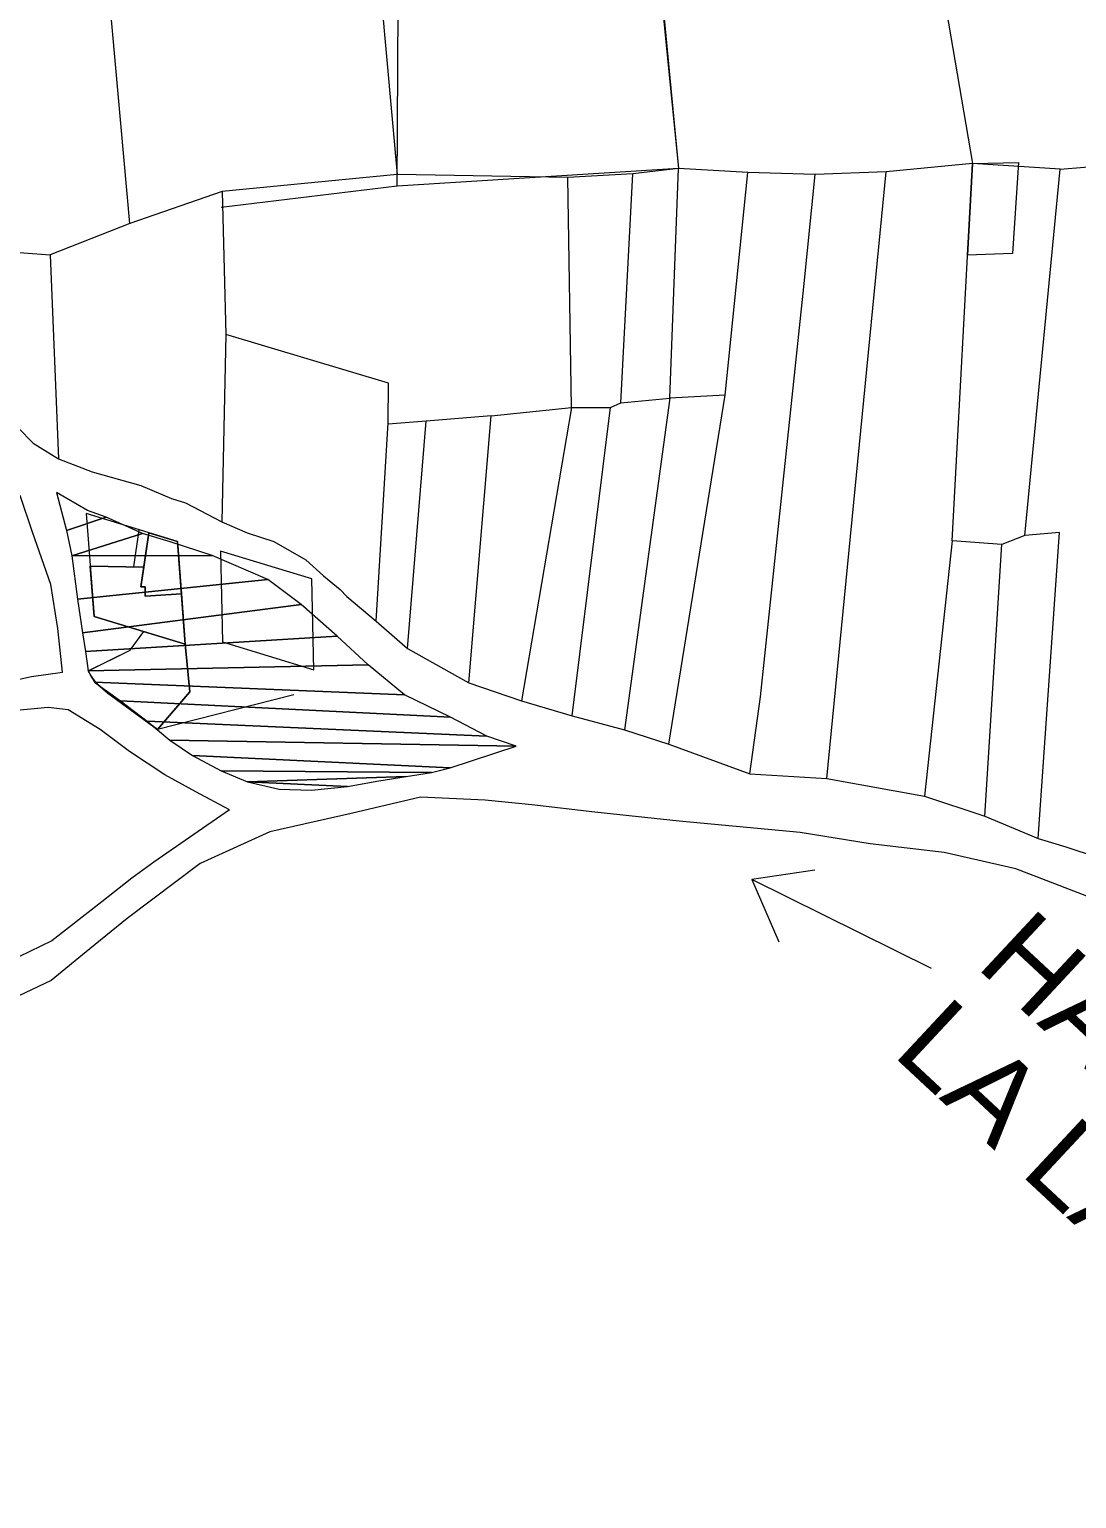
# Model space of a CAD drawing. Header units: millimetres. Extents: x 1569 to 1795, y 1299 to 1437.
# Drawn here: x 1635.35 to 1667.08, y 1360.23 to 1404.76 of the extents above; entities that cross this region are included whole.
import ezdxf

# ---------------------------------------------------------------- set-up
doc = ezdxf.new("R2010")
doc.units = ezdxf.units.MM
doc.layers.add('2', color=7, linetype='Continuous')
doc.layers.add('CVL_CUADCON_TX', color=2, linetype='Continuous')
doc.styles.add('PUNTOS PI', font='arial.ttf', dxfattribs={"height": 2.75})

msp = doc.modelspace()

# ---------------------------------------------------------------- linework, layer by layer
at = {"layer": '2', "color": 1, "linetype": 'Continuous', "lineweight": 5}
for p, q in [((1661.53, 1414.729), (1663.933, 1400.69)), ((1645.353, 1412.936), (1646.496, 1400.358)), ((1653.796, 1413.25), (1655.022, 1400.54)), ((1638.394, 1398.877), (1637.179, 1412.456)), ((1666.587, 1400.521), (1671.157, 1400.898)), ((1655.022, 1400.54), (1653.638, 1400.382)), ((1654.763, 1393.579), (1655.022, 1400.54)), ((1657.126, 1400.418), (1655.022, 1400.54)), ((1656.431, 1393.672), (1657.126, 1400.418)), ((1659.162, 1400.363), (1657.126, 1400.418)), ((1661.314, 1400.442), (1659.162, 1400.363)), ((1659.52, 1382.056), (1661.314, 1400.442)), ((1663.933, 1400.69), (1661.314, 1400.442)), ((1663.316, 1389.254), (1663.933, 1400.69)), ((1666.587, 1400.521), (1663.933, 1400.69)), ((1665.518, 1389.417), (1666.587, 1400.521)), ((1646.496, 1400.358), (1641.192, 1399.844)), ((1651.669, 1400.271), (1646.496, 1400.358)), ((1653.638, 1400.382), (1651.669, 1400.271)), ((1651.777, 1393.295), (1651.669, 1400.271)), ((1641.192, 1399.844), (1638.394, 1398.877)), ((1641.192, 1399.844), (1641.301, 1395.506)), ((1638.394, 1398.877), (1635.98, 1397.929)), ((1632.407, 1398.193), (1635.98, 1397.929)), ((1635.98, 1397.929), (1636.233, 1391.739)), ((1641.301, 1395.506), (1641.184, 1389.831)), ((1649.342, 1393.048), (1651.777, 1393.295)), ((1651.777, 1393.295), (1650.261, 1384.407)), ((1651.777, 1393.295), (1652.962, 1393.302)), ((1651.799, 1383.949), (1652.962, 1393.302)), ((1653.279, 1393.437), (1654.763, 1393.579)), ((1654.763, 1393.579), (1653.387, 1383.524)), ((1654.725, 1383.097), (1656.431, 1393.672)), ((1656.431, 1393.672), (1654.763, 1393.579)), ((1645.858, 1386.819), (1646.223, 1392.83)), ((1647.374, 1392.886), (1646.221, 1392.795)), ((1646.814, 1385.99), (1647.374, 1392.886)), ((1649.342, 1393.048), (1647.374, 1392.886)), ((1648.673, 1384.949), (1649.342, 1393.048)), ((1665.518, 1389.417), (1664.819, 1389.146)), ((1663.316, 1389.254), (1662.477, 1381.522)), ((1664.819, 1389.146), (1663.316, 1389.254)), ((1664.3, 1380.915), (1664.819, 1389.146)), ((1645.858, 1386.819), (1646.814, 1385.99)), ((1646.814, 1385.99), (1648.673, 1384.949)), ((1648.673, 1384.949), (1650.261, 1384.407)), ((1650.261, 1384.407), (1651.799, 1383.949)), ((1651.799, 1383.949), (1653.387, 1383.524)), ((1653.387, 1383.524), (1654.725, 1383.097)), ((1654.725, 1383.097), (1657.183, 1382.193)), ((1657.183, 1382.193), (1659.52, 1382.056)), ((1659.52, 1382.056), (1662.477, 1381.522)), ((1662.477, 1381.522), (1664.3, 1380.915)), ((1664.3, 1380.915), (1665.922, 1380.24))]:
    msp.add_line(p, q, dxfattribs=at)
for points in [[(1655.022, 1400.54), (1646.501, 1400.007), (1646.563, 1412.716), (1653.782, 1413.006)], [(1655.022, 1400.54), (1646.501, 1400.007), (1646.563, 1412.716), (1653.782, 1413.006)], [(1663.933, 1400.69), (1665.321, 1400.719), (1665.145, 1397.96), (1663.783, 1397.916)], [(1637.311, 1386.963), (1640.076, 1386.122), (1639.838, 1389.239), (1637.073, 1390.08)], [(1638.971, 1389.503), (1639.838, 1389.239), (1639.959, 1387.647), (1638.864, 1387.575), (1638.862, 1387.861), (1638.729, 1387.86)], [(1643.909, 1388.101), (1641.145, 1388.942), (1641.202, 1386.191), (1643.967, 1385.35)], [(1638.818, 1388.463), (1638.729, 1387.86), (1638.864, 1387.861), (1638.864, 1387.575), (1639.959, 1387.647), (1640.076, 1386.122), (1637.311, 1386.963), (1637.195, 1388.489)], [(1639.23, 1383.535), (1637.727, 1384.64), (1637.354, 1384.961), (1637.229, 1385.15), (1637.139, 1385.318), (1638.407, 1385.943), (1638.819, 1386.504), (1640.076, 1386.122), (1640.212, 1384.683)]]:
    msp.add_lwpolyline(points, close=True, dxfattribs=at)
for points in [[(1663.933, 1400.69), (1663.783, 1397.916)], [(1663.933, 1400.69), (1665.321, 1400.719)], [(1646.501, 1400.007), (1646.501, 1400.007), (1641.164, 1399.358)], [(1652.962, 1393.302), (1653.279, 1393.437), (1653.638, 1400.382)], [(1657.183, 1382.193), (1657.503, 1384.532), (1658.815, 1396.956), (1659.162, 1400.363)], [(1646.223, 1392.83), (1646.233, 1394.031), (1641.301, 1395.506)], [(1633.45, 1393.993), (1634.556, 1393.148), (1635.463, 1392.218), (1636.233, 1391.739)], [(1636.233, 1391.739), (1637.254, 1391.344), (1638.725, 1390.935), (1639.662, 1390.54), (1640.08, 1390.408), (1641.184, 1389.831)], [(1634.538, 1384.953), (1635.421, 1385.142), (1636.355, 1385.28), (1636.214, 1386.598), (1636.006, 1387.932), (1635.446, 1389.514), (1635.072, 1390.631)], [(1639.838, 1389.239), (1637.073, 1390.08)], [(1637.073, 1390.08), (1637.311, 1386.963)], [(1641.184, 1389.831), (1641.954, 1389.501), (1642.757, 1389.239), (1643.728, 1388.677), (1644.265, 1388.196), (1644.768, 1387.781), (1644.969, 1387.565), (1645.858, 1386.819)], [(1638.971, 1389.503), (1638.819, 1388.463), (1637.195, 1388.484)], [(1638.672, 1389.594), (1638.508, 1388.467)], [(1665.922, 1380.24), (1666.569, 1389.506), (1665.518, 1389.417)], [(1638.818, 1388.463), (1638.729, 1387.86), (1638.864, 1387.861), (1638.864, 1387.575), (1639.959, 1387.647), (1640.076, 1386.122)], [(1640.076, 1386.122), (1637.311, 1386.963)], [(1638.407, 1385.943), (1638.819, 1386.504)], [(1638.819, 1386.504), (1640.076, 1386.122)], [(1637.14, 1385.319), (1638.407, 1385.943)], [(1639.23, 1383.535), (1640.212, 1384.683), (1640.076, 1386.122)], [(1637.139, 1385.318), (1637.229, 1385.15), (1637.354, 1384.961), (1637.727, 1384.64), (1639.23, 1383.535)], [(1643.368, 1384.586), (1639.23, 1383.535)], [(1641.419, 1381.103), (1640.398, 1381.648), (1639.461, 1382.16), (1638.389, 1382.872), (1637.5, 1383.534), (1636.529, 1384.13), (1635.927, 1384.21), (1634.543, 1384.069)], [(1668.054, 1378.232), (1665.244, 1379.318), (1663.071, 1379.806), (1660.834, 1380.078), (1658.712, 1380.416), (1655.039, 1380.763), (1652.484, 1381.032), (1650.58, 1381.255), (1649.161, 1381.397), (1647.208, 1381.486), (1645.108, 1380.99), (1642.642, 1380.442), (1640.528, 1379.479), (1638.318, 1377.815), (1637.189, 1376.89), (1636.01, 1375.932), (1634.629, 1375.274), (1633.114, 1374.681), (1631.898, 1374.207), (1630.966, 1373.851), (1630.234, 1373.463), (1629.318, 1373.057)], [(1641.419, 1381.103), (1639.126, 1379.521), (1638.461, 1379.034), (1637.548, 1378.311), (1636.036, 1377.134), (1634.705, 1376.492), (1632.908, 1375.598), (1631.576, 1374.989), (1631.243, 1374.937), (1629.412, 1374.143), (1627.515, 1373.147), (1625.102, 1372.116), (1622.988, 1371.169), (1620.907, 1370.256), (1619.458, 1369.764), (1617.943, 1369.221), (1616.211, 1368.644), (1614.263, 1367.932), (1612.797, 1367.44), (1611.398, 1367.015), (1610.198, 1366.691), (1608.649, 1366.148)], [(1665.922, 1380.24), (1666.758, 1379.978), (1667.711, 1379.666), (1668.481, 1379.286), (1669.469, 1378.741), (1670.743, 1377.73)]]:
    msp.add_lwpolyline(points, dxfattribs=at)
at = {"layer": 'CVL_CUADCON_TX', "color": 0, "lineweight": 13}
for points in [[(1659.153, 1379.28), (1657.24, 1378.991), (1658.063, 1377.103)], [(1662.685, 1376.291), (1657.24, 1378.991)]]:
    msp.add_lwpolyline(points, dxfattribs=at)

# ---------------------------------------------------------------- texts
at = {"layer": 'CVL_CUADCON_TX', "color": 0, "lineweight": 13, "style": 'PUNTOS PI'}
for s, height, p in [('HACIA VALLE', 2.52204, (1663.988, 1376.371)), ('LA LAGUNA', 2.522, (1661.457, 1373.703))]:
    msp.add_text(s, height=height, rotation=317.0286, dxfattribs=at).set_placement(p)

# ---------------------------------------------------------------- meshes
at = {"layer": '2', "color": 1, "linetype": 'Continuous', "lineweight": 5}
mesh = msp.add_polyface(dxfattribs=at)
corners = [(1637.679, 1389.978), (1636.48, 1389.57), (1638.783, 1389.483), (1636.635, 1388.804), (1640.89, 1388.811), (1642.58, 1388.086), (1636.809, 1387.486), (1643.586, 1387.324), (1636.966, 1386.469), (1644.676, 1386.362), (1637.052, 1385.902), (1645.616, 1385.5), (1637.139, 1385.318), (1646.722, 1384.588), (1637.325, 1384.969), (1648.111, 1383.911), (1638.112, 1384.406), (1649.216, 1383.333), (1638.917, 1383.793), (1650.102, 1383.038), (1639.605, 1383.213), (1648.104, 1382.376), (1640.292, 1382.749), (1647.537, 1382.239), (1641.162, 1382.287), (1646.77, 1382.118), (1641.965, 1381.957), (1644.987, 1381.808), (1645.937, 1381.98), (1643.902, 1381.701), (1642.918, 1381.729), (1636.173, 1390.72), (1637.11, 1390.175), (1639.619, 1389.221)]
mesh.append_faces([[corners[k] for k in face] for face in [(1, 0, 32, 31), (27, 26, 30, 29)]], dxfattribs={"vtx0": -1, "color": 1})
mesh.append_faces([[corners[k] for k in face] for face in [(2, 3, 4, 33), (25, 26, 27, 28)]], dxfattribs={"vtx0": -1, "vtx1": -1, "color": 1})
mesh.append_faces([[corners[k] for k in face] for face in [(0, 1, 3, 2), (4, 3, 6, 5), (5, 6, 8, 7), (7, 8, 10, 9), (9, 10, 12, 11), (11, 12, 14, 13), (13, 14, 16, 15), (15, 16, 18, 17), (17, 18, 20, 19), (19, 20, 22, 21), (21, 22, 24, 23), (23, 24, 26, 25)]], dxfattribs={"vtx0": -1, "vtx2": -1, "color": 1})

doc.saveas('drawing.dxf')
